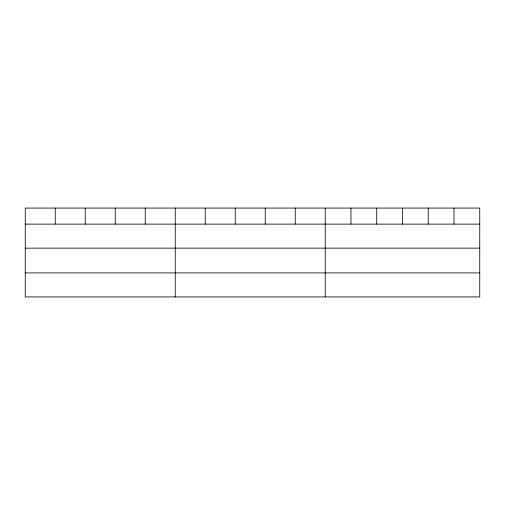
<?xml version="1.0" encoding="UTF-8"?>
<svg xmlns="http://www.w3.org/2000/svg" width="505" height="505" viewBox="0 0 505 505"><rect width="100%" height="100%" fill="white"/><g stroke="black" fill="none" stroke-linecap="round" stroke-linejoin="round"><path stroke-width="0.76" d="M479.75 248.151L479.75 208.073L25.25 208.073L25.25 296.927L479.75 296.927L479.75 248.151L25.25 248.151M25.25 224.125L479.75 224.125M25.25 272.902L479.75 272.902M453.995 208.073L453.995 224.125M428.24 208.073L428.24 224.125M402.485 208.073L402.485 224.125M376.73 208.073L376.73 224.125M350.975 208.073L350.975 224.125M325.22 208.073L325.22 296.927M295.223 208.073L295.223 224.125M265.226 208.073L265.226 224.125M235.229 208.073L235.229 224.125M205.232 208.073L205.232 224.125M175.235 208.073L175.235 296.927M145.238 208.073L145.238 224.125M115.241 208.073L115.241 224.125M85.244 208.073L85.244 224.125M55.247 208.073L55.247 224.125"/></g></svg>
